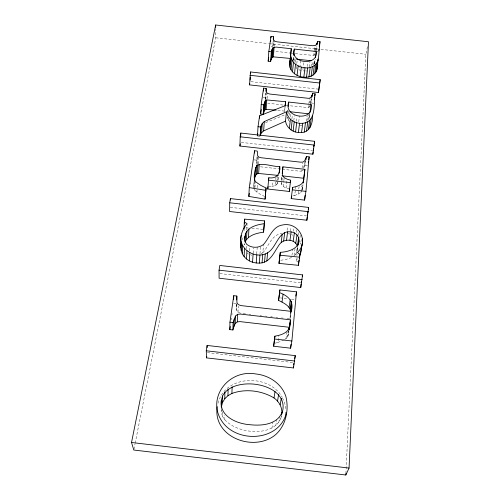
<?xml version="1.0" encoding="UTF-8"?>
<svg xmlns="http://www.w3.org/2000/svg" width="500" height="500" viewBox="0 0 500 500"><rect width="100%" height="100%" fill="white"/><g stroke="black" fill="none" stroke-linecap="round" stroke-linejoin="round"><path stroke-width="0.38" stroke-dasharray="2.5 1.88" d="M281.812 414.219C277.95 439.494 231.85 434.369 222.4 416.125L222.406 410.538M265.487 99.819L265.844 92.8M256.975 164.644L256.938 157.137M224.7 420L224.744 415.331M222.4 416.125L221.238 411.794L221.256 410.25M286.913 318.55L289.988 318.9L290.462 311.588M240.756 313.244L238.019 312.319L236.669 310.256L236.562 304.031M236.669 310.256L236.931 302.575M236.456 307.113L236.55 304.462M238.019 312.319L238.25 306.194M244.369 243.475L244.3 245L244.881 242.781M345.913 473.444L365.85 54.288L367.55 46.175M246.788 229.869L247.05 224.462M246.306 248.681L246.456 245.662M249.275 250.731L249.444 247.719M253.938 188.481L254.056 181.581M253.981 187.744L254.369 181.075M264.7 196.488L260.038 194.131L254.794 190.425L254.925 188.212M254.969 187.469L255.325 181.556M256.737 162.619L257.1 156.562M257.019 163.888L257.431 157.081M258.412 163.894L258.844 157.1M256.938 192.188L257.169 188.5M257.219 187.763L257.5 183.337M253.344 253.263L253.681 248.006M265.538 99.087L265.938 93.238M265.863 99.388L266.363 92.088M267.225 98.531L267.581 93.425M256.731 253.975L257.213 247.213M273.113 41.219L272.725 46.481L270.919 46.281M272.894 45.944L273.169 42.188M273.231 46.037L273.675 40.038M274.444 46.5L274.844 41.25M259.981 253.812L260.562 246.294M261.087 253.844L262.831 252.763L263.525 244.469M253.725 185.944L254.156 181.713M268.719 186.625L272.062 186.431L272.531 181.244M272.062 186.431L275.2 185.619L275.7 180.431M275.769 179.688L276.056 176.725M275.2 185.619L276.575 184.719L277.444 175.819M309.706 114.6L309.319 118.625L309.925 114.306M314.594 63.963L314.869 61.144M284.513 111.512L285.087 105.731M276.575 184.719L277.438 183.631L277.731 180.662M277.806 179.919L278.325 174.725M285.069 106.788L284.637 111.131L277.669 110.363M287.625 112.194L287.9 110.031M287.756 112.606L288.212 108.281M293.156 59.819L293.544 56.094M293.387 60.069L293.781 56.35M289.794 121.838L287.712 118.681L287.863 117.244M288.244 113.637L288.625 110.031M281.8 177.056L281.406 180.775L281.9 176.531M294.113 61.375L294.425 58.4M289.544 189.081L286.069 188.038L283.206 186.519L281.556 184.35L281.875 181.381M281.956 180.644L282.506 175.45M288.544 120.319L288.775 118.156M289.081 115.275L289.394 112.394M295.331 62.269L295.65 59.3M290.35 116.806L290.663 113.925M283.206 186.519L283.775 181.337M283.856 180.6L284.188 177.638M296.481 66.487L296.238 68.713L298.231 69.625M296.812 63.519L297.3 59.069M291.913 118.85L292.319 115.262M293.806 120.606L294.387 115.581M300.675 60.6L299.562 70.231L301.475 70.612M286.069 188.038L287.013 179.906M293 61.306L293.3 58.769L295.613 59.025M278.375 179.719L278.881 175.475M296.112 121.356L296.625 117.05M303.731 62.719L302.75 70.862L304.781 70.919M302.206 189.981L302.931 185.188M284.706 339.406C288.45 337.962 288.488 333.625 288.869 330.256M298.744 121.812L299.456 116.081M307.381 66.525L307.844 62.825M287.413 230.338L287.906 226.494M309.262 67.013L309.931 61.831M311.006 66.481L311.588 62.038M292.756 195.938L294.65 195.544L295.825 186.744M295.281 53.663L313.456 55.412L314.05 50.938M314.15 50.194L314.744 45.719M312.663 64.875L313.156 61.169M290.55 230.981L291.069 227.138M313.456 55.412L314.331 55.094L314.831 51.363M314.931 50.619L315.438 46.894M315.506 50.688L316.112 46.212M313.681 65.175L314.281 60.725M306.381 121.281L307.162 115.55M286.075 105.406L308.319 107.6L309.6 98.175M316.119 50.394L316.731 45.919M314.513 63.631L315.125 59.181M316.325 50.338L316.938 45.862M314.625 63.925L315.238 59.469M308.319 107.6L309.219 107.238L309.413 105.787M309.812 102.888L310.413 98.537M307.706 120.275L308.4 115.25M310.219 104.306L309.919 106.481L309.219 107.238M310.319 103.581L311.019 98.506M294.65 195.544L298.069 194.156L298.681 189.756M298.781 189.019L299.294 185.35M308.606 119.731L309.506 113.269M310.781 104.062L311.488 98.981M260.538 166.8L299.394 171.156L301.663 171.075L301.975 168.825M302.081 168.075L302.812 162.831M311.806 98.631L311.2 102.987L313.744 103.269M275.262 343.137L277.863 342.544L278.881 335.281M293.519 231.394L293.95 228.325M231.238 319.606L231.456 318.069M231.894 314.988L232.113 313.45M244.237 228.363L243.944 230.394L245.581 231.475M250.581 184.244L250.8 182.719M303.594 168.35L304.662 160.85M298.069 194.156L300.844 192.387L301.794 185.775M305.656 159.475L304.469 167.744L305.788 161.081M291.95 255.325L292.812 249.344M302.2 189.825L302.95 184.669M296.181 232.306L296.631 229.237M302.55 188.25L303.2 183.825M294.044 255.369L295.156 247.881M298.275 235.2L298.738 232.144M294.394 255.662L295.788 254.294L296.694 248.287M297.306 250.481L297.887 246.719M297.394 250.556L298.056 246.863M298.712 262.462L296.056 260.688L296.4 258.456M296.856 255.475L297.087 253.988M299.956 237.594L300.312 235.312M301.269 239.556L300.55 244.112L299.956 242.756M285.969 338.663L287.131 331.35M271.956 428.175L272.925 422.088M290.431 313.644L290.675 312.125M290.206 316.644L290.819 312.856M289.988 318.9L291.206 311.356M287.294 337.394L288.475 330.069M287.969 336.106L288.681 331.706M288.531 333.019L288.769 331.544M275.775 425.744L276.819 419.619M278.775 422.575L279.75 417.094M280.825 418.725L281.325 415.956M133.956 449.275L135.025 443.919M135.175 443.156L215.769 37.794L215.694 28.763M218.056 403.194C224.969 374.781 268.812 373.325 282.219 397.281M277.438 183.631L278.119 181.069M241.9 240.006L243.812 236.3M295.788 254.294L297.075 251.988M300.844 192.387L302.094 190.556M296.056 260.688L297.731 258.344M262.831 252.763C268.819 246.081 271.537 234.775 281.819 233.4M314.331 55.094L315.006 54.419M301.663 171.075L303.381 169.85M284.075 339.775L277.863 342.544M284.156 115.125L264.7 123.019M291.631 257.562L285.863 259.475L280.763 260.275M299.731 125.381L302.587 125.35M305.462 70.931L306.819 70.969M245.837 227.819L248.85 228.088M251.863 228.356L263.156 229.356M215.769 37.794L268.375 43.575M269.15 43.663L317.887 49.013M320.981 49.356L365.85 54.288M316.831 51.156L318.644 51.356M291.475 53.244L274.819 51.188M292.238 53.325L294.519 53.581M250.844 81.662L318.012 89.094M262.962 97.638L265.5 97.919M283 105.062L267.663 103.112M257.475 136.025L260.106 136.319M241.281 142.4L312.444 150.356M254.069 159.875L256.756 160.175M305.138 165.594L307.831 165.9M230.263 207.331L306.488 215.944M219.831 273.556L300.413 282.762M280.363 297.906L283.331 298.244M284.075 298.331L287.044 298.669M291.5 299.181L295.206 299.606M233.544 303.45L236.575 303.794M243.062 313.506L245.369 313.775M249.219 314.212L250.756 314.394M259.988 315.45L261.525 315.631M265.369 316.075L266.913 316.25M270.756 316.694L272.294 316.869M276.144 317.312L277.681 317.488M281.525 317.931L283.062 318.106M207.381 352.619L293.169 362.55M288.263 233.675L290.138 234.056M250.444 254.838L251.819 255.181M291.556 234.644L292.981 235.231M247.3 253.275L248.475 254.088M254.225 189.131L254.794 190.425M282.519 397.969L284.631 402.781L285.894 408.656M287.306 116.938L287.712 118.681M297.381 245.994L297.706 249.125M281.469 182.206L281.556 184.35M221.231 408.269L221.238 411.794"/><path stroke-width="0.75" d="M222.55 396.006L221.294 400.737L221.3 407.156L222.537 402.494L222.55 396.006C234.1 373.669 293.306 383.562 281.581 414.575M285.144 106.062L285.575 101.713L266.769 99.938L265.1 101.069L264.469 110.506L263.206 114.256L260.625 113.969L261.206 104.55L263.569 88.125L266.144 88.406L266.363 92.088L267.581 93.425L269.869 94.05L307.306 98.2C310.487 99.169 312.144 96.194 312.519 93.544L315.1 93.825C313.456 103.225 316.756 121.981 302.75 123.3C295.331 124.05 287.775 119.475 286.456 111.806L264.294 121.569L262.269 123.4L260.694 127.037L260.156 135.544M222.537 402.494L224.806 398.7L224.856 392.163M221.294 400.737C219.269 416.269 236.781 423.775 249.619 424.675C261.175 426.012 276.844 424.925 281.956 412.5M229.731 202.794L229.606 211.5L306.875 220.238L308.656 207.419L230.4 198.588L229.731 202.794L308.275 211.663M236.838 296.044L236.931 302.575L238.306 304.662L241.088 305.6L291.206 311.356C294.281 301.419 288.469 296.062 279.594 292.613L279.881 289.931L296.494 291.837L291.875 341.006L290.619 348.194L273.663 346.238L274.913 336.175C284.881 334.462 291.356 330.737 290.387 319.819L240.331 314.069L237.594 314.319L235.444 316.056L233.1 322.519L232.9 329.963L229.806 329.606L229.95 322.156L233.75 295.688L236.838 296.044L236.706 299.919M230.375 200.044L230.4 198.588M290.462 311.588L291.7 302.569M224.806 398.7L227.969 395.706L228.088 389.125M233.65 299.569L233.75 295.688M227.969 395.706L231.919 393.444L232.113 386.838M232.9 329.963L233.962 326.469L234.181 318.981M239.919 146.031L240.2 136.806L240.794 133.062L314.631 141.306L312.881 154.188L239.919 146.031L240.269 143.8M240.675 136.919L240.794 133.062M317.562 62.825C320.438 85.6 283.625 79.2 290.231 59.1M289.75 64.912L291.281 48.744L276.294 47.094L273.231 47.494L272.531 48.175L271.312 51.775L270.619 61.475L268.169 61.206L268.831 51.5L270.994 36.444L273.444 36.712L273.331 39.938M233.962 326.469L235.206 323.581L235.444 316.056M235.206 323.581L237.312 321.863L237.594 314.319M241.175 235.506C238.4 249.556 256.031 259.75 267.619 252.8C275.431 247.944 276.794 237.213 284.681 232.613C289.744 230.538 296.619 232.138 298.65 237.656L297.381 245.994C294.587 238.456 283.163 238.381 279.137 244.869C274.469 251.531 270.956 261.056 262.05 262.863C254.425 264.137 245.825 260.912 242.306 253.719C238.906 244.175 239.95 231.438 247.087 223.688L244.312 221.875L244.706 219.137L264.606 220.906L263.556 232.169C256.669 233.162 248.275 235.062 245.075 242.044L245.469 233.631C248.731 226.562 257.262 224.681 264.25 223.681L264.606 220.906M241.156 250.65L241.481 242.325M242.306 253.719L242.65 245.425M249.55 84.894L250.481 71.963L320.2 79.662L318.481 92.525L249.55 84.894L249.756 83.569M250.138 80.1L250.263 77.144M250.419 73.444L250.481 71.963M244.013 228.844L244.312 221.875M217.194 406.675C212.6 436.788 252.662 452.062 274.375 435.669C285.8 426.631 289.294 409.994 285.825 396.325C281.6 383.444 268.762 375.225 255.65 373.938C227.594 368.925 204.906 399.844 223.475 423.425C239.45 443.031 277.938 440.694 285.95 414.644M244.5 223.8L244.706 219.137M244.575 238.906L245.469 233.631M244.131 256.575L244.506 248.312M349.056 468.062L368.475 41.756L215.656 25L131.525 442.488L133.806 450.037L345.838 475L349.056 468.062L131.525 442.488M345.838 475L345.913 473.444M246.506 239.569L246.919 231.137M279.106 173.231L279.781 166.5C272.356 166.919 264.075 162.575 256.906 165.319C254.544 170.056 253.212 176.481 255.325 181.556L260.656 185.3L266.069 188.019L265.069 199.137L248.844 196.425L249.275 187.6L254.569 150.762L257.3 151.069L257.525 155.569L258.844 157.1L261.15 157.744L300.619 162.169L302.919 162.081L304.662 160.85L306.444 156.562L309.175 156.869L305.938 191.356L304.6 200.113L291.238 198.606L291.494 196.206M246.506 259.037L246.925 250.8M240.675 247.375L241.319 241.944M248.475 237.512L248.925 229.062M254.444 153.038L254.569 150.762M249.319 260.931L249.788 252.719M254.269 177.862L254.481 174.144M254.369 181.075L254.456 179.594M254.35 180.356L255.119 176.406L255.644 167.425M257.519 135.25L258.019 126.744L259.594 115.787L285.087 105.731L285.575 101.713M259.456 118.125L259.594 115.787M255.119 176.406L256.363 174.319L256.906 165.319M256.363 174.319L257.356 173.75L257.919 164.75M263.381 91.05L263.569 88.125M252.562 262.244L253.088 254.044M260.294 135.706L261.256 125.194M257.356 173.75L258.656 173.481L259.237 164.481M260.663 134.481L261.663 132.7L262.269 123.4M263.206 114.256L263.825 104.838L265.1 101.069M263.756 112.188L264.381 102.756M265.944 91.337L266.144 88.406M261.663 132.7L263.656 130.881L264.294 121.569M264.469 110.506L265.2 109.763L265.844 100.319M270.625 41.706L270.731 40.2M270.887 37.944L270.994 36.444M265.2 109.763L266.112 109.381L266.769 99.938M256.231 262.981L256.819 254.788M270.619 61.475L271.156 59.419L271.856 49.713M271.156 59.419L271.825 57.894L272.531 48.175M273.275 38.963L273.444 36.712M271.825 57.894L272.512 57.213L273.231 47.494M272.512 57.213L273.381 56.869L274.113 47.144M259.319 263.137L259.956 254.95M265.069 199.137L266.069 188.019M263.556 232.169L264.25 223.681M303.412 182.35L304.9 169.312L282.931 166.85L282.35 171.844L282.506 175.45L284.188 177.638L287.1 179.169L290.625 180.225L289.288 191.45L267.75 189.025L268.788 177.775C276.588 178.969 280.438 173.938 279.781 166.5M262.05 262.863L262.731 254.675M264.525 262.15L265.25 253.956M293.456 367.956L295.269 355.637L207.113 345.444L206.262 350.781L206.55 357.887L293.456 367.956L293.594 366.438M293.731 364.919L293.869 363.394M300.763 287.55L302.562 274.9L219.794 265.456L219.05 270.163L219.1 278.212L300.763 287.55L301.069 284.194M306.875 220.238L307.131 217.431M312.881 154.188L313.081 151.944M318.481 92.525L319.544 84.056M266.856 261L267.619 252.8M290.619 348.194L290.988 344.338M298.65 237.656C301.188 248.194 288.35 252.062 280.281 252.306L278.981 263.394L298.444 265.325L298.644 263.181M304.6 200.113L305.038 195.444M312.544 115.994C312.831 123.05 309.944 132.312 301.537 132.569C294.194 133.325 286.769 128.737 285.494 121.163L286.456 111.806M317.775 60.531L317.919 59M298.444 265.325L300.025 254.294L297.319 252.5C309.625 241.45 298.438 221.744 282.819 224.931C272.394 226.294 269.606 237.719 263.525 244.469C258.694 248.319 251.188 248.231 246.531 244.156L244.825 240.95L244.675 236.619M316.931 44.425L317.55 41.381L320 41.65L318.488 57.781L316.694 69.775M290.387 319.819L288.956 329.569L290.163 322.144M303.156 182.875L304.9 169.312M311.087 104.544C314.306 122.544 282.875 117.95 288.731 102.062L311.087 104.544L309.975 112.481M316.188 51.481C318.494 66.869 289.3 63.369 294.312 49.075L316.188 51.481L315.375 57.431M291.281 48.744L290.312 58.444L273.381 56.869M290.144 67.35L291.119 57.694L290.719 55.244M291.038 69.681L292.031 60.038L291.119 57.694M288.275 106.412L288.731 102.062M293.769 54.3L294.312 49.075M293.856 55.606L294.012 54.119M292.488 71.894L293.5 62.263L292.031 60.038M282.219 173.581L282.931 166.85M303.844 179.4C303.538 184.887 297.062 186.519 292.613 187.413L292.356 189.831L305.938 191.356M289.288 191.45L289.544 189.081M290.625 180.225L290.369 182.619L268.481 180.156L268.788 177.775M290.487 310.219C288.806 305.125 283.05 302.65 278.594 300.387L279.881 289.931M273.663 346.238L274.913 336.175M294.488 73.888L295.538 64.269L293.5 62.263M289.369 128.631L290.394 119.325M278.981 263.394L280.281 252.306M297.069 75.519L298.15 65.906L295.538 64.269M291.075 130.056L292.125 120.763M293.137 131.181L294.225 121.894M300.181 76.706L301.312 67.106L298.15 65.906M281.212 242.575L282.213 234.194M295.575 131.994L296.694 122.713M283.65 241.006L284.681 232.613M303.812 77.394L304.994 67.794C310.438 68.662 316.581 65.731 318.05 60.15M298.4 132.487L299.562 123.212M267.75 189.025L268.05 186.663M306.475 77.481L307.694 67.894M291.238 198.606L292.613 187.413M278.594 300.387L279.594 292.613M286.537 240.206L287.619 231.812M301.537 132.569L302.75 123.3M308.9 77.15L310.156 67.562M311.081 76.388L312.369 66.8M304.237 132.069L305.487 122.8M289.975 240.225L291.119 231.831M282.019 302.006L283.075 294.256M313.025 75.206L314.337 65.606M317.144 44.369L317.55 41.381M306.506 131.081L307.787 121.806M314.644 73.669L315.981 64.069M311.694 97.531L311.994 95.35M312.113 96.45L312.519 93.544M318.75 50.606L318.956 49.112M319.269 46.875L320 41.65M315.869 71.862L317.219 62.25M308.356 129.688L309.662 120.406M229.806 329.606L230.244 326.531M248.844 196.425L249.275 193.381M257.581 135.3L257.787 133.844M260.625 113.969L261.262 109.519M268.169 61.206L268.706 57.456M293.206 241.175L294.4 232.787M309.837 127.912L311.169 118.619M314.262 99.637L314.575 97.463M314.788 96.006L315.1 93.825M306.006 159.575L306.444 156.562M295.775 243.219L297.019 234.856M319.762 82.587L320.2 79.662M308.281 162.887L308.506 161.388M308.725 159.881L309.175 156.869M281.794 413.5C282.419 407.294 278.969 401.488 274.031 397.95L275.025 391.419M298.119 245.219L298.35 243.713M298.406 244.594L298.988 240.819M313.219 150.444L313.569 148.156M313.806 146.637L314.044 145.113M314.275 143.588L314.631 141.306M289.056 307.394L290.244 299.706M206.55 357.887L206.788 356.381M290.106 308.869L291.312 301.2M290.675 312.125L291.65 306.038M298.712 262.462L299.069 260.238M299.306 258.75L300.025 254.294M302.275 240.2L302.519 238.688M290.938 312.1L291.425 309.069M299.706 255.3L300.6 253.2L301.931 244.938M302.55 241.688L300.6 253.2M307.262 216.031L307.494 214.594M307.725 213.162L307.956 211.725M308.306 209.575L308.656 207.419M289.012 330.069L289.731 325.637M277.55 401.069L278.606 394.588M295.794 296.075L296.494 291.837M301.188 282.856L301.438 281.406M302.312 276.35L302.562 274.9M280.163 404.794L281.275 398.369M294.738 358.438L295.269 355.637M317.137 42.931L315.637 45.4L312.538 45.731L277.013 41.825L274.844 41.25L273.675 40.038L273.444 38.431M263.656 130.881L285.494 121.163M231.919 393.444C245.544 388.456 261.663 390.569 274.031 397.95M237.312 321.863L240.006 321.613L289.175 327.269M266.112 109.381L276.119 110.188M258.656 173.481L278.137 175.387M279.956 255.225L299.75 257.188M268.831 51.5L271.312 51.775M296.381 59.112L311.019 60.719M249.956 75.294L319.894 83.025M261.206 104.55L263.825 104.838M290.025 111.731L309.012 113.844M258.019 126.744L260.694 127.037M240.2 136.806L314.288 145.081M281.981 175.819L303.6 178.25M219.05 270.163L302.131 279.65M229.95 322.156L233.1 322.519M274.613 339.012L291.875 341.006M206.262 350.781L294.781 361.025M249.275 187.6L265.769 190.35M301.312 67.106L304.994 67.794M207.113 345.444L207.194 347.594M215.656 25L215.675 27.256M285.919 412.438L285.931 414.7"/></g></svg>
